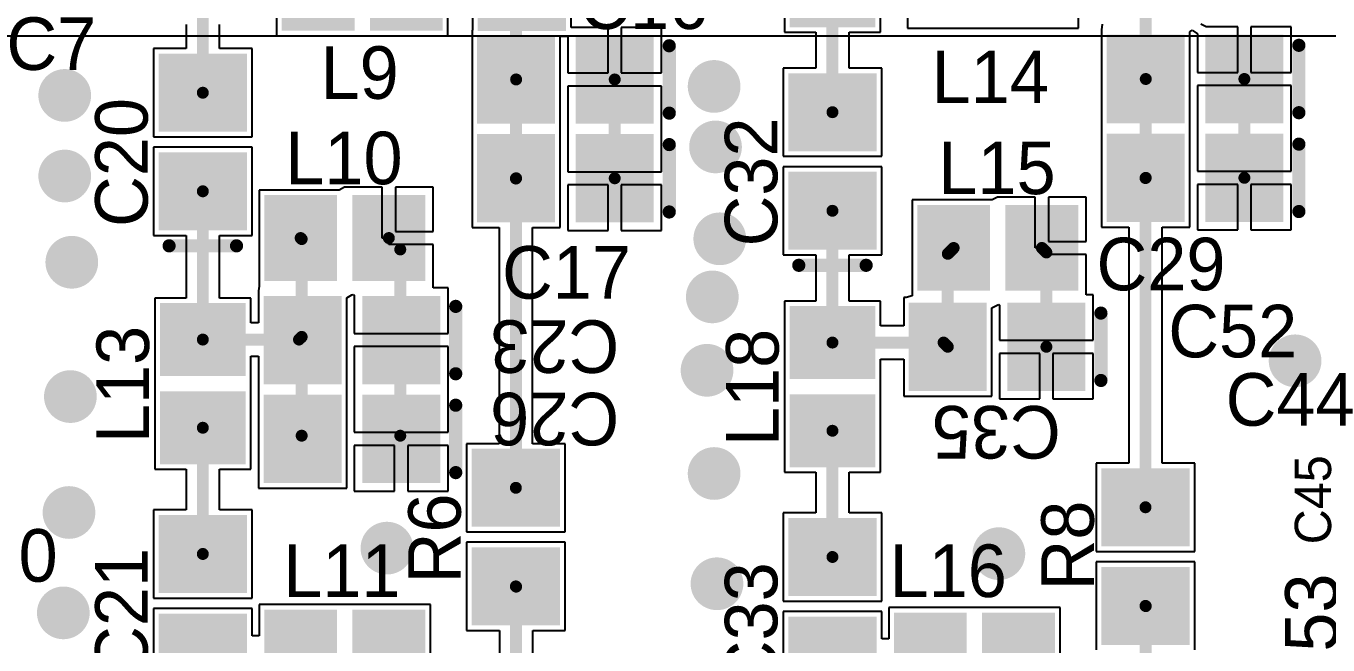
# Model space of a CAD drawing. Header units: millimetres. Extents: x 0 to 7.36, y -3.03 to 0.
# Drawn here: x 2.46 to 3.448, y -2.411 to -1.942 of the extents above; entities that cross this region are included whole.
import ezdxf

# ---------------------------------------------------------------- set-up
doc = ezdxf.new("R2010")
doc.units = ezdxf.units.MM
doc.header["$MEASUREMENT"] = 0
for name, color, linetype in [('BottomLayer', 5, 'Continuous'), ('MultiLayer', 9, 'Continuous'), ('TopLayer', 1, 'Continuous'), ('TopOverlay', 2, 'Continuous'), ('TopPaste', 8, 'Continuous'), ('TopSolder', 216, 'Continuous'), ('ViaHoleLayer', 16, 'Continuous')]:
    doc.layers.add(name, color=color, linetype=linetype)

# ---------------------------------------------------------------- blocks, each defined once
blk = doc.blocks.new('CAP_0805_21')
at = {"layer": 'TopLayer'}
for points in [[(-0.05511, -0.02953), (-0.00393, -0.02953), (-0.05511, 0.02953), (-0.00393, 0.02953)], [(0.0197, -0.02953), (0.07088, -0.02953), (0.0197, 0.02953), (0.07088, 0.02953)]]:
    blk.add_solid(points, dxfattribs=at)
at = {"layer": 'TopOverlay', "const_width": 0.01}
blk.add_lwpolyline([(-0.07088, 0.02557), (-0.07088, -0.02557)], dxfattribs=at)
at = {"layer": 'TopOverlay', "const_width": 0.005}
for points in [[(-0.07338, 0.02557, 1), (-0.06838, 0.02557, 1)], [(-0.07338, -0.02557, 1), (-0.06838, -0.02557, 1)]]:
    blk.add_lwpolyline(points, format="xyb", close=True, dxfattribs=at)
at = {"layer": 'TopPaste'}
for points in [[(-0.05511, -0.02953), (-0.00393, -0.02953), (-0.05511, 0.02953), (-0.00393, 0.02953)], [(0.0197, -0.02953), (0.07088, -0.02953), (0.0197, 0.02953), (0.07088, 0.02953)]]:
    blk.add_solid(points, dxfattribs=at)
at = {"layer": 'TopSolder'}
for points in [[(-0.05911, -0.03353), (0.00007, -0.03353), (-0.05911, 0.03353), (0.00007, 0.03353)], [(0.0157, -0.03353), (0.07488, -0.03353), (0.0157, 0.03353), (0.07488, 0.03353)]]:
    blk.add_solid(points, dxfattribs=at)
blk = doc.blocks.new('CAP_0805_29')
at = {"layer": 'TopLayer'}
for points in [[(-0.05511, -0.02953), (-0.00393, -0.02953), (-0.05511, 0.02953), (-0.00393, 0.02953)], [(0.0197, -0.02953), (0.07088, -0.02953), (0.0197, 0.02953), (0.07088, 0.02953)]]:
    blk.add_solid(points, dxfattribs=at)
at = {"layer": 'TopOverlay', "const_width": 0.01}
blk.add_lwpolyline([(-0.07088, 0.02557), (-0.07088, -0.02557)], dxfattribs=at)
at = {"layer": 'TopOverlay', "const_width": 0.005}
for points in [[(-0.07338, 0.02557, 1), (-0.06838, 0.02557, 1)], [(-0.07338, -0.02557, 1), (-0.06838, -0.02557, 1)]]:
    blk.add_lwpolyline(points, format="xyb", close=True, dxfattribs=at)
at = {"layer": 'TopPaste'}
for points in [[(-0.05511, -0.02953), (-0.00393, -0.02953), (-0.05511, 0.02953), (-0.00393, 0.02953)], [(0.0197, -0.02953), (0.07088, -0.02953), (0.0197, 0.02953), (0.07088, 0.02953)]]:
    blk.add_solid(points, dxfattribs=at)
at = {"layer": 'TopSolder'}
for points in [[(-0.05911, -0.03353), (0.00007, -0.03353), (-0.05911, 0.03353), (0.00007, 0.03353)], [(0.0157, -0.03353), (0.07488, -0.03353), (0.0157, 0.03353), (0.07488, 0.03353)]]:
    blk.add_solid(points, dxfattribs=at)
blk = doc.blocks.new('RES_0805_80')
at = {"layer": 'TopLayer'}
for points in [[(-0.06299, -0.02953), (-0.01181, -0.02953), (-0.06299, 0.02953), (-0.01181, 0.02953)], [(0.01181, -0.02953), (0.06299, -0.02953), (0.01181, 0.02953), (0.06299, 0.02953)]]:
    blk.add_solid(points, dxfattribs=at)
at = {"layer": 'TopPaste'}
for points in [[(-0.06299, -0.02953), (-0.01181, -0.02953), (-0.06299, 0.02953), (-0.01181, 0.02953)], [(0.01181, -0.02953), (0.06299, -0.02953), (0.01181, 0.02953), (0.06299, 0.02953)]]:
    blk.add_solid(points, dxfattribs=at)
at = {"layer": 'TopSolder'}
for points in [[(-0.06699, -0.03353), (-0.00781, -0.03353), (-0.06699, 0.03353), (-0.00781, 0.03353)], [(0.00781, -0.03353), (0.06699, -0.03353), (0.00781, 0.03353), (0.06699, 0.03353)]]:
    blk.add_solid(points, dxfattribs=at)
blk = doc.blocks.new('CAP_0805_88')
at = {"layer": 'TopLayer'}
for points in [[(-0.05511, -0.02953), (-0.00393, -0.02953), (-0.05511, 0.02953), (-0.00393, 0.02953)], [(0.0197, -0.02953), (0.07088, -0.02953), (0.0197, 0.02953), (0.07088, 0.02953)]]:
    blk.add_solid(points, dxfattribs=at)
at = {"layer": 'TopOverlay', "const_width": 0.01}
blk.add_lwpolyline([(-0.07088, 0.02557), (-0.07088, -0.02557)], dxfattribs=at)
at = {"layer": 'TopOverlay', "const_width": 0.005}
for points in [[(-0.07338, 0.02557, 1), (-0.06838, 0.02557, 1)], [(-0.07338, -0.02557, 1), (-0.06838, -0.02557, 1)]]:
    blk.add_lwpolyline(points, format="xyb", close=True, dxfattribs=at)
at = {"layer": 'TopPaste'}
for points in [[(-0.05511, -0.02953), (-0.00393, -0.02953), (-0.05511, 0.02953), (-0.00393, 0.02953)], [(0.0197, -0.02953), (0.07088, -0.02953), (0.0197, 0.02953), (0.07088, 0.02953)]]:
    blk.add_solid(points, dxfattribs=at)
at = {"layer": 'TopSolder'}
for points in [[(-0.05911, -0.03353), (0.00007, -0.03353), (-0.05911, 0.03353), (0.00007, 0.03353)], [(0.0157, -0.03353), (0.07488, -0.03353), (0.0157, 0.03353), (0.07488, 0.03353)]]:
    blk.add_solid(points, dxfattribs=at)
blk = doc.blocks.new('CAP_0805_90')
at = {"layer": 'TopLayer'}
for points in [[(-0.05511, -0.02953), (-0.00393, -0.02953), (-0.05511, 0.02953), (-0.00393, 0.02953)], [(0.0197, -0.02953), (0.07088, -0.02953), (0.0197, 0.02953), (0.07088, 0.02953)]]:
    blk.add_solid(points, dxfattribs=at)
at = {"layer": 'TopOverlay', "const_width": 0.01}
blk.add_lwpolyline([(-0.07088, 0.02557), (-0.07088, -0.02557)], dxfattribs=at)
at = {"layer": 'TopOverlay', "const_width": 0.005}
for points in [[(-0.07338, 0.02557, 1), (-0.06838, 0.02557, 1)], [(-0.07338, -0.02557, 1), (-0.06838, -0.02557, 1)]]:
    blk.add_lwpolyline(points, format="xyb", close=True, dxfattribs=at)
at = {"layer": 'TopPaste'}
for points in [[(-0.05511, -0.02953), (-0.00393, -0.02953), (-0.05511, 0.02953), (-0.00393, 0.02953)], [(0.0197, -0.02953), (0.07088, -0.02953), (0.0197, 0.02953), (0.07088, 0.02953)]]:
    blk.add_solid(points, dxfattribs=at)
at = {"layer": 'TopSolder'}
for points in [[(-0.05911, -0.03353), (0.00007, -0.03353), (-0.05911, 0.03353), (0.00007, 0.03353)], [(0.0157, -0.03353), (0.07488, -0.03353), (0.0157, 0.03353), (0.07488, 0.03353)]]:
    blk.add_solid(points, dxfattribs=at)
blk = doc.blocks.new('CAP_0805_92')
at = {"layer": 'TopLayer'}
for points in [[(-0.05511, -0.02953), (-0.00393, -0.02953), (-0.05511, 0.02953), (-0.00393, 0.02953)], [(0.0197, -0.02953), (0.07088, -0.02953), (0.0197, 0.02953), (0.07088, 0.02953)]]:
    blk.add_solid(points, dxfattribs=at)
at = {"layer": 'TopOverlay', "const_width": 0.01}
blk.add_lwpolyline([(-0.07088, 0.02557), (-0.07088, -0.02557)], dxfattribs=at)
at = {"layer": 'TopOverlay', "const_width": 0.005}
for points in [[(-0.07338, 0.02557, 1), (-0.06838, 0.02557, 1)], [(-0.07338, -0.02557, 1), (-0.06838, -0.02557, 1)]]:
    blk.add_lwpolyline(points, format="xyb", close=True, dxfattribs=at)
at = {"layer": 'TopPaste'}
for points in [[(-0.05511, -0.02953), (-0.00393, -0.02953), (-0.05511, 0.02953), (-0.00393, 0.02953)], [(0.0197, -0.02953), (0.07088, -0.02953), (0.0197, 0.02953), (0.07088, 0.02953)]]:
    blk.add_solid(points, dxfattribs=at)
at = {"layer": 'TopSolder'}
for points in [[(-0.05911, -0.03353), (0.00007, -0.03353), (-0.05911, 0.03353), (0.00007, 0.03353)], [(0.0157, -0.03353), (0.07488, -0.03353), (0.0157, 0.03353), (0.07488, 0.03353)]]:
    blk.add_solid(points, dxfattribs=at)
blk = doc.blocks.new('IND_0805_98')
at = {"layer": 'TopLayer'}
for points in [[(-0.05709, -0.02854), (-0.00984, -0.02854), (-0.05709, 0.02854), (-0.00984, 0.02854)], [(0.00984, -0.02854), (0.05709, -0.02854), (0.00984, 0.02854), (0.05709, 0.02854)]]:
    blk.add_solid(points, dxfattribs=at)
at = {"layer": 'TopPaste'}
for points in [[(-0.05709, -0.02854), (-0.00984, -0.02854), (-0.05709, 0.02854), (-0.00984, 0.02854)], [(0.00984, -0.02854), (0.05709, -0.02854), (0.00984, 0.02854), (0.05709, 0.02854)]]:
    blk.add_solid(points, dxfattribs=at)
at = {"layer": 'TopSolder'}
for points in [[(-0.06109, -0.03254), (-0.00584, -0.03254), (-0.06109, 0.03254), (-0.00584, 0.03254)], [(0.00584, -0.03254), (0.06109, -0.03254), (0.00584, 0.03254), (0.06109, 0.03254)]]:
    blk.add_solid(points, dxfattribs=at)
blk = doc.blocks.new('IND_0805_157')
at = {"layer": 'TopLayer'}
for points in [[(-0.05709, -0.02854), (-0.00984, -0.02854), (-0.05709, 0.02854), (-0.00984, 0.02854)], [(0.00984, -0.02854), (0.05709, -0.02854), (0.00984, 0.02854), (0.05709, 0.02854)]]:
    blk.add_solid(points, dxfattribs=at)
at = {"layer": 'TopPaste'}
for points in [[(-0.05709, -0.02854), (-0.00984, -0.02854), (-0.05709, 0.02854), (-0.00984, 0.02854)], [(0.00984, -0.02854), (0.05709, -0.02854), (0.00984, 0.02854), (0.05709, 0.02854)]]:
    blk.add_solid(points, dxfattribs=at)
at = {"layer": 'TopSolder'}
for points in [[(-0.06109, -0.03254), (-0.00584, -0.03254), (-0.06109, 0.03254), (-0.00584, 0.03254)], [(0.00584, -0.03254), (0.06109, -0.03254), (0.00584, 0.03254), (0.06109, 0.03254)]]:
    blk.add_solid(points, dxfattribs=at)
blk = doc.blocks.new('CAP_0805_161')
at = {"layer": 'TopLayer'}
for points in [[(-0.05511, -0.02953), (-0.00393, -0.02953), (-0.05511, 0.02953), (-0.00393, 0.02953)], [(0.0197, -0.02953), (0.07088, -0.02953), (0.0197, 0.02953), (0.07088, 0.02953)]]:
    blk.add_solid(points, dxfattribs=at)
at = {"layer": 'TopOverlay', "const_width": 0.01}
blk.add_lwpolyline([(-0.07088, 0.02557), (-0.07088, -0.02557)], dxfattribs=at)
at = {"layer": 'TopOverlay', "const_width": 0.005}
for points in [[(-0.07338, 0.02557, 1), (-0.06838, 0.02557, 1)], [(-0.07338, -0.02557, 1), (-0.06838, -0.02557, 1)]]:
    blk.add_lwpolyline(points, format="xyb", close=True, dxfattribs=at)
at = {"layer": 'TopPaste'}
for points in [[(-0.05511, -0.02953), (-0.00393, -0.02953), (-0.05511, 0.02953), (-0.00393, 0.02953)], [(0.0197, -0.02953), (0.07088, -0.02953), (0.0197, 0.02953), (0.07088, 0.02953)]]:
    blk.add_solid(points, dxfattribs=at)
at = {"layer": 'TopSolder'}
for points in [[(-0.05911, -0.03353), (0.00007, -0.03353), (-0.05911, 0.03353), (0.00007, 0.03353)], [(0.0157, -0.03353), (0.07488, -0.03353), (0.0157, 0.03353), (0.07488, 0.03353)]]:
    blk.add_solid(points, dxfattribs=at)
blk = doc.blocks.new('CAP_0805_162')
at = {"layer": 'TopLayer'}
for points in [[(-0.05511, -0.02953), (-0.00393, -0.02953), (-0.05511, 0.02953), (-0.00393, 0.02953)], [(0.0197, -0.02953), (0.07088, -0.02953), (0.0197, 0.02953), (0.07088, 0.02953)]]:
    blk.add_solid(points, dxfattribs=at)
at = {"layer": 'TopOverlay', "const_width": 0.01}
blk.add_lwpolyline([(-0.07088, 0.02557), (-0.07088, -0.02557)], dxfattribs=at)
at = {"layer": 'TopOverlay', "const_width": 0.005}
for points in [[(-0.07338, 0.02557, 1), (-0.06838, 0.02557, 1)], [(-0.07338, -0.02557, 1), (-0.06838, -0.02557, 1)]]:
    blk.add_lwpolyline(points, format="xyb", close=True, dxfattribs=at)
at = {"layer": 'TopPaste'}
for points in [[(-0.05511, -0.02953), (-0.00393, -0.02953), (-0.05511, 0.02953), (-0.00393, 0.02953)], [(0.0197, -0.02953), (0.07088, -0.02953), (0.0197, 0.02953), (0.07088, 0.02953)]]:
    blk.add_solid(points, dxfattribs=at)
at = {"layer": 'TopSolder'}
for points in [[(-0.05911, -0.03353), (0.00007, -0.03353), (-0.05911, 0.03353), (0.00007, 0.03353)], [(0.0157, -0.03353), (0.07488, -0.03353), (0.0157, 0.03353), (0.07488, 0.03353)]]:
    blk.add_solid(points, dxfattribs=at)
blk = doc.blocks.new('RES_0805_163')
at = {"layer": 'TopLayer'}
for points in [[(-0.06299, -0.02953), (-0.01181, -0.02953), (-0.06299, 0.02953), (-0.01181, 0.02953)], [(0.01181, -0.02953), (0.06299, -0.02953), (0.01181, 0.02953), (0.06299, 0.02953)]]:
    blk.add_solid(points, dxfattribs=at)
at = {"layer": 'TopPaste'}
for points in [[(-0.06299, -0.02953), (-0.01181, -0.02953), (-0.06299, 0.02953), (-0.01181, 0.02953)], [(0.01181, -0.02953), (0.06299, -0.02953), (0.01181, 0.02953), (0.06299, 0.02953)]]:
    blk.add_solid(points, dxfattribs=at)
at = {"layer": 'TopSolder'}
for points in [[(-0.06699, -0.03353), (-0.00781, -0.03353), (-0.06699, 0.03353), (-0.00781, 0.03353)], [(0.00781, -0.03353), (0.06699, -0.03353), (0.00781, 0.03353), (0.06699, 0.03353)]]:
    blk.add_solid(points, dxfattribs=at)
blk = doc.blocks.new('IND_0805_165')
at = {"layer": 'TopLayer'}
for points in [[(-0.05709, -0.02854), (-0.00984, -0.02854), (-0.05709, 0.02854), (-0.00984, 0.02854)], [(0.00984, -0.02854), (0.05709, -0.02854), (0.00984, 0.02854), (0.05709, 0.02854)]]:
    blk.add_solid(points, dxfattribs=at)
at = {"layer": 'TopPaste'}
for points in [[(-0.05709, -0.02854), (-0.00984, -0.02854), (-0.05709, 0.02854), (-0.00984, 0.02854)], [(0.00984, -0.02854), (0.05709, -0.02854), (0.00984, 0.02854), (0.05709, 0.02854)]]:
    blk.add_solid(points, dxfattribs=at)
at = {"layer": 'TopSolder'}
for points in [[(-0.06109, -0.03254), (-0.00584, -0.03254), (-0.06109, 0.03254), (-0.00584, 0.03254)], [(0.00584, -0.03254), (0.06109, -0.03254), (0.00584, 0.03254), (0.06109, 0.03254)]]:
    blk.add_solid(points, dxfattribs=at)
blk = doc.blocks.new('CAP_0805_174')
at = {"layer": 'TopLayer'}
for points in [[(-0.05511, -0.02953), (-0.00393, -0.02953), (-0.05511, 0.02953), (-0.00393, 0.02953)], [(0.0197, -0.02953), (0.07088, -0.02953), (0.0197, 0.02953), (0.07088, 0.02953)]]:
    blk.add_solid(points, dxfattribs=at)
at = {"layer": 'TopOverlay', "const_width": 0.01}
blk.add_lwpolyline([(-0.07088, 0.02557), (-0.07088, -0.02557)], dxfattribs=at)
at = {"layer": 'TopOverlay', "const_width": 0.005}
for points in [[(-0.07338, 0.02557, 1), (-0.06838, 0.02557, 1)], [(-0.07338, -0.02557, 1), (-0.06838, -0.02557, 1)]]:
    blk.add_lwpolyline(points, format="xyb", close=True, dxfattribs=at)
at = {"layer": 'TopPaste'}
for points in [[(-0.05511, -0.02953), (-0.00393, -0.02953), (-0.05511, 0.02953), (-0.00393, 0.02953)], [(0.0197, -0.02953), (0.07088, -0.02953), (0.0197, 0.02953), (0.07088, 0.02953)]]:
    blk.add_solid(points, dxfattribs=at)
at = {"layer": 'TopSolder'}
for points in [[(-0.05911, -0.03353), (0.00007, -0.03353), (-0.05911, 0.03353), (0.00007, 0.03353)], [(0.0157, -0.03353), (0.07488, -0.03353), (0.0157, 0.03353), (0.07488, 0.03353)]]:
    blk.add_solid(points, dxfattribs=at)
blk = doc.blocks.new('CAP_0805_177')
at = {"layer": 'TopLayer'}
for points in [[(-0.05511, -0.02953), (-0.00393, -0.02953), (-0.05511, 0.02953), (-0.00393, 0.02953)], [(0.0197, -0.02953), (0.07088, -0.02953), (0.0197, 0.02953), (0.07088, 0.02953)]]:
    blk.add_solid(points, dxfattribs=at)
at = {"layer": 'TopOverlay', "const_width": 0.01}
blk.add_lwpolyline([(-0.07088, 0.02557), (-0.07088, -0.02557)], dxfattribs=at)
at = {"layer": 'TopOverlay', "const_width": 0.005}
for points in [[(-0.07338, 0.02557, 1), (-0.06838, 0.02557, 1)], [(-0.07338, -0.02557, 1), (-0.06838, -0.02557, 1)]]:
    blk.add_lwpolyline(points, format="xyb", close=True, dxfattribs=at)
at = {"layer": 'TopPaste'}
for points in [[(-0.05511, -0.02953), (-0.00393, -0.02953), (-0.05511, 0.02953), (-0.00393, 0.02953)], [(0.0197, -0.02953), (0.07088, -0.02953), (0.0197, 0.02953), (0.07088, 0.02953)]]:
    blk.add_solid(points, dxfattribs=at)
at = {"layer": 'TopSolder'}
for points in [[(-0.05911, -0.03353), (0.00007, -0.03353), (-0.05911, 0.03353), (0.00007, 0.03353)], [(0.0157, -0.03353), (0.07488, -0.03353), (0.0157, 0.03353), (0.07488, 0.03353)]]:
    blk.add_solid(points, dxfattribs=at)
blk = doc.blocks.new('IND_0805_224')
at = {"layer": 'TopLayer'}
for points in [[(-0.05709, -0.02854), (-0.00984, -0.02854), (-0.05709, 0.02854), (-0.00984, 0.02854)], [(0.00984, -0.02854), (0.05709, -0.02854), (0.00984, 0.02854), (0.05709, 0.02854)]]:
    blk.add_solid(points, dxfattribs=at)
at = {"layer": 'TopPaste'}
for points in [[(-0.05709, -0.02854), (-0.00984, -0.02854), (-0.05709, 0.02854), (-0.00984, 0.02854)], [(0.00984, -0.02854), (0.05709, -0.02854), (0.00984, 0.02854), (0.05709, 0.02854)]]:
    blk.add_solid(points, dxfattribs=at)
at = {"layer": 'TopSolder'}
for points in [[(-0.06109, -0.03254), (-0.00584, -0.03254), (-0.06109, 0.03254), (-0.00584, 0.03254)], [(0.00584, -0.03254), (0.06109, -0.03254), (0.00584, 0.03254), (0.06109, 0.03254)]]:
    blk.add_solid(points, dxfattribs=at)
blk = doc.blocks.new('IND_0805_225')
at = {"layer": 'TopLayer'}
for points in [[(-0.05709, -0.02854), (-0.00984, -0.02854), (-0.05709, 0.02854), (-0.00984, 0.02854)], [(0.00984, -0.02854), (0.05709, -0.02854), (0.00984, 0.02854), (0.05709, 0.02854)]]:
    blk.add_solid(points, dxfattribs=at)
at = {"layer": 'TopPaste'}
for points in [[(-0.05709, -0.02854), (-0.00984, -0.02854), (-0.05709, 0.02854), (-0.00984, 0.02854)], [(0.00984, -0.02854), (0.05709, -0.02854), (0.00984, 0.02854), (0.05709, 0.02854)]]:
    blk.add_solid(points, dxfattribs=at)
at = {"layer": 'TopSolder'}
for points in [[(-0.06109, -0.03254), (-0.00584, -0.03254), (-0.06109, 0.03254), (-0.00584, 0.03254)], [(0.00584, -0.03254), (0.06109, -0.03254), (0.00584, 0.03254), (0.06109, 0.03254)]]:
    blk.add_solid(points, dxfattribs=at)
blk = doc.blocks.new('IND_0805_227')
at = {"layer": 'TopLayer'}
for points in [[(-0.05709, -0.02854), (-0.00984, -0.02854), (-0.05709, 0.02854), (-0.00984, 0.02854)], [(0.00984, -0.02854), (0.05709, -0.02854), (0.00984, 0.02854), (0.05709, 0.02854)]]:
    blk.add_solid(points, dxfattribs=at)
at = {"layer": 'TopPaste'}
for points in [[(-0.05709, -0.02854), (-0.00984, -0.02854), (-0.05709, 0.02854), (-0.00984, 0.02854)], [(0.00984, -0.02854), (0.05709, -0.02854), (0.00984, 0.02854), (0.05709, 0.02854)]]:
    blk.add_solid(points, dxfattribs=at)
at = {"layer": 'TopSolder'}
for points in [[(-0.06109, -0.03254), (-0.00584, -0.03254), (-0.06109, 0.03254), (-0.00584, 0.03254)], [(0.00584, -0.03254), (0.06109, -0.03254), (0.00584, 0.03254), (0.06109, 0.03254)]]:
    blk.add_solid(points, dxfattribs=at)
blk = doc.blocks.new('RES_0805_268')
at = {"layer": 'TopLayer'}
for points in [[(-0.06299, -0.02953), (-0.01181, -0.02953), (-0.06299, 0.02953), (-0.01181, 0.02953)], [(0.01181, -0.02953), (0.06299, -0.02953), (0.01181, 0.02953), (0.06299, 0.02953)]]:
    blk.add_solid(points, dxfattribs=at)
at = {"layer": 'TopPaste'}
for points in [[(-0.06299, -0.02953), (-0.01181, -0.02953), (-0.06299, 0.02953), (-0.01181, 0.02953)], [(0.01181, -0.02953), (0.06299, -0.02953), (0.01181, 0.02953), (0.06299, 0.02953)]]:
    blk.add_solid(points, dxfattribs=at)
at = {"layer": 'TopSolder'}
for points in [[(-0.06699, -0.03353), (-0.00781, -0.03353), (-0.06699, 0.03353), (-0.00781, 0.03353)], [(0.00781, -0.03353), (0.06699, -0.03353), (0.00781, 0.03353), (0.06699, 0.03353)]]:
    blk.add_solid(points, dxfattribs=at)
blk = doc.blocks.new('CAP_0805_269')
at = {"layer": 'TopLayer'}
for points in [[(-0.05511, -0.02953), (-0.00393, -0.02953), (-0.05511, 0.02953), (-0.00393, 0.02953)], [(0.0197, -0.02953), (0.07088, -0.02953), (0.0197, 0.02953), (0.07088, 0.02953)]]:
    blk.add_solid(points, dxfattribs=at)
at = {"layer": 'TopOverlay', "const_width": 0.01}
blk.add_lwpolyline([(-0.07088, 0.02557), (-0.07088, -0.02557)], dxfattribs=at)
at = {"layer": 'TopOverlay', "const_width": 0.005}
for points in [[(-0.07338, 0.02557, 1), (-0.06838, 0.02557, 1)], [(-0.07338, -0.02557, 1), (-0.06838, -0.02557, 1)]]:
    blk.add_lwpolyline(points, format="xyb", close=True, dxfattribs=at)
at = {"layer": 'TopPaste'}
for points in [[(-0.05511, -0.02953), (-0.00393, -0.02953), (-0.05511, 0.02953), (-0.00393, 0.02953)], [(0.0197, -0.02953), (0.07088, -0.02953), (0.0197, 0.02953), (0.07088, 0.02953)]]:
    blk.add_solid(points, dxfattribs=at)
at = {"layer": 'TopSolder'}
for points in [[(-0.05911, -0.03353), (0.00007, -0.03353), (-0.05911, 0.03353), (0.00007, 0.03353)], [(0.0157, -0.03353), (0.07488, -0.03353), (0.0157, 0.03353), (0.07488, 0.03353)]]:
    blk.add_solid(points, dxfattribs=at)
blk = doc.blocks.new('CAP_0805_270')
at = {"layer": 'TopLayer'}
for points in [[(-0.05511, -0.02953), (-0.00393, -0.02953), (-0.05511, 0.02953), (-0.00393, 0.02953)], [(0.0197, -0.02953), (0.07088, -0.02953), (0.0197, 0.02953), (0.07088, 0.02953)]]:
    blk.add_solid(points, dxfattribs=at)
at = {"layer": 'TopOverlay', "const_width": 0.01}
blk.add_lwpolyline([(-0.07088, 0.02557), (-0.07088, -0.02557)], dxfattribs=at)
at = {"layer": 'TopOverlay', "const_width": 0.005}
for points in [[(-0.07338, 0.02557, 1), (-0.06838, 0.02557, 1)], [(-0.07338, -0.02557, 1), (-0.06838, -0.02557, 1)]]:
    blk.add_lwpolyline(points, format="xyb", close=True, dxfattribs=at)
at = {"layer": 'TopPaste'}
for points in [[(-0.05511, -0.02953), (-0.00393, -0.02953), (-0.05511, 0.02953), (-0.00393, 0.02953)], [(0.0197, -0.02953), (0.07088, -0.02953), (0.0197, 0.02953), (0.07088, 0.02953)]]:
    blk.add_solid(points, dxfattribs=at)
at = {"layer": 'TopSolder'}
for points in [[(-0.05911, -0.03353), (0.00007, -0.03353), (-0.05911, 0.03353), (0.00007, 0.03353)], [(0.0157, -0.03353), (0.07488, -0.03353), (0.0157, 0.03353), (0.07488, 0.03353)]]:
    blk.add_solid(points, dxfattribs=at)
blk = doc.blocks.new('IND_0805_271')
at = {"layer": 'TopLayer'}
for points in [[(-0.05709, -0.02854), (-0.00984, -0.02854), (-0.05709, 0.02854), (-0.00984, 0.02854)], [(0.00984, -0.02854), (0.05709, -0.02854), (0.00984, 0.02854), (0.05709, 0.02854)]]:
    blk.add_solid(points, dxfattribs=at)
at = {"layer": 'TopPaste'}
for points in [[(-0.05709, -0.02854), (-0.00984, -0.02854), (-0.05709, 0.02854), (-0.00984, 0.02854)], [(0.00984, -0.02854), (0.05709, -0.02854), (0.00984, 0.02854), (0.05709, 0.02854)]]:
    blk.add_solid(points, dxfattribs=at)
at = {"layer": 'TopSolder'}
for points in [[(-0.06109, -0.03254), (-0.00584, -0.03254), (-0.06109, 0.03254), (-0.00584, 0.03254)], [(0.00584, -0.03254), (0.06109, -0.03254), (0.00584, 0.03254), (0.06109, 0.03254)]]:
    blk.add_solid(points, dxfattribs=at)
blk = doc.blocks.new('IND_0805_272')
at = {"layer": 'TopLayer'}
for points in [[(-0.05709, -0.02854), (-0.00984, -0.02854), (-0.05709, 0.02854), (-0.00984, 0.02854)], [(0.00984, -0.02854), (0.05709, -0.02854), (0.00984, 0.02854), (0.05709, 0.02854)]]:
    blk.add_solid(points, dxfattribs=at)
at = {"layer": 'TopPaste'}
for points in [[(-0.05709, -0.02854), (-0.00984, -0.02854), (-0.05709, 0.02854), (-0.00984, 0.02854)], [(0.00984, -0.02854), (0.05709, -0.02854), (0.00984, 0.02854), (0.05709, 0.02854)]]:
    blk.add_solid(points, dxfattribs=at)
at = {"layer": 'TopSolder'}
for points in [[(-0.06109, -0.03254), (-0.00584, -0.03254), (-0.06109, 0.03254), (-0.00584, 0.03254)], [(0.00584, -0.03254), (0.06109, -0.03254), (0.00584, 0.03254), (0.06109, 0.03254)]]:
    blk.add_solid(points, dxfattribs=at)

msp = doc.modelspace()

# ---------------------------------------------------------------- linework, layer by layer
at = {"layer": 'BottomLayer'}
msp.add_line((1.11364, -1.94914), (4.62336, -1.94914), dxfattribs=at)
at = {"layer": 'BottomLayer', "const_width": 0.02}
for points in [[(2.47925, -1.99436, 1), (2.49925, -1.99436, 1)], [(2.97192, -1.98753, 1), (2.99192, -1.98753, 1)], [(2.97299, -2.03343, 1), (2.99299, -2.03343, 1)], [(2.47925, -2.05551, 1), (2.49925, -2.05551, 1)], [(2.97621, -2.10316, 1), (2.99621, -2.10316, 1)], [(2.48461, -2.12095, 1), (2.50461, -2.12095, 1)], [(2.97053, -2.14723, 1), (2.99053, -2.14723, 1)], [(3.41269, -2.19574, 1), (3.43269, -2.19574, 1)], [(2.96656, -2.20293, 1), (2.98656, -2.20293, 1)], [(2.48354, -2.22287, 1), (2.50354, -2.22287, 1)], [(2.97192, -2.28124, 1), (2.99192, -2.28124, 1)], [(2.48247, -2.31084, 1), (2.50247, -2.31084, 1)], [(2.7237, -2.33788, 1), (2.7437, -2.33788, 1)], [(3.18796, -2.34206, 1), (3.20796, -2.34206, 1)], [(2.97407, -2.36492, 1), (2.99407, -2.36492, 1)], [(2.47818, -2.38701, 1), (2.49818, -2.38701, 1)]]:
    msp.add_lwpolyline(points, format="xyb", close=True, dxfattribs=at)
at = {"layer": 'MultiLayer', "const_width": 0.02}
for points in [[(2.47925, -1.99436, 1), (2.49925, -1.99436, 1)], [(2.97192, -1.98753, 1), (2.99192, -1.98753, 1)], [(2.97299, -2.03343, 1), (2.99299, -2.03343, 1)], [(2.47925, -2.05551, 1), (2.49925, -2.05551, 1)], [(2.97621, -2.10316, 1), (2.99621, -2.10316, 1)], [(2.48461, -2.12095, 1), (2.50461, -2.12095, 1)], [(2.97053, -2.14723, 1), (2.99053, -2.14723, 1)], [(3.41269, -2.19574, 1), (3.43269, -2.19574, 1)], [(2.96656, -2.20293, 1), (2.98656, -2.20293, 1)], [(2.48354, -2.22287, 1), (2.50354, -2.22287, 1)], [(2.97192, -2.28124, 1), (2.99192, -2.28124, 1)], [(2.48247, -2.31084, 1), (2.50247, -2.31084, 1)], [(2.7237, -2.33788, 1), (2.7437, -2.33788, 1)], [(3.18796, -2.34206, 1), (3.20796, -2.34206, 1)], [(2.97407, -2.36492, 1), (2.99407, -2.36492, 1)], [(2.47818, -2.38701, 1), (2.49818, -2.38701, 1)]]:
    msp.add_lwpolyline(points, format="xyb", close=True, dxfattribs=at)
at = {"layer": 'TopLayer'}
for p, q in [((2.65002, -1.87622), (2.65002, -1.94906)), ((3.12851, -1.87048), (3.12851, -1.94331)), ((2.87346, -1.9427), (2.87346, -1.88244)), ((3.03528, -1.88452), (3.03528, -1.94645)), ((3.10812, -1.94645), (3.10812, -1.88452)), ((3.25843, -1.94331), (3.25843, -1.91934)), ((2.77994, -1.94906), (2.77994, -1.92855)), ((2.79866, -1.92855), (2.79866, -1.94483)), ((2.58136, -1.94054), (2.58136, -1.95885)), ((2.60665, -1.95885), (2.60665, -1.94054)), ((2.79866, -1.94483), (2.79824, -1.94483)), ((2.79824, -1.94483), (2.79824, -2.01963)), ((2.90151, -1.9427), (2.87346, -1.9427)), ((2.90151, -1.97723), (2.90151, -1.9427)), ((2.9421, -1.9427), (2.91151, -1.9427)), ((2.91151, -1.9427), (2.91151, -1.97723)), ((2.9421, -1.97723), (2.9421, -1.9427)), ((3.12851, -1.94331), (3.19044, -1.94331)), ((3.19044, -1.94331), (3.1915, -1.94331)), ((3.1915, -1.94331), (3.19544, -1.94331)), ((3.19544, -1.94331), (3.1965, -1.94331)), ((3.1965, -1.94331), (3.25843, -1.94331)), ((3.27635, -1.94016), (3.27593, -1.94449)), ((3.27593, -1.94449), (3.27593, -1.94449)), ((3.27593, -1.94449), (3.27593, -1.94499)), ((3.27593, -1.94499), (3.27593, -2.0193)), ((3.34286, -1.94605), (3.34461, -1.94484)), ((3.34461, -1.94484), (3.34861, -1.94763)), ((3.35524, -1.94237), (3.35115, -1.94016)), ((3.3792, -1.94237), (3.35524, -1.94237)), ((3.3792, -1.97689), (3.3792, -1.94237)), ((3.41979, -1.94237), (3.3892, -1.94237)), ((3.3892, -1.94237), (3.3892, -1.97689)), ((3.41979, -1.97689), (3.41979, -1.94237)), ((2.65002, -1.94906), (2.71194, -1.94906)), ((2.71194, -1.94906), (2.71301, -1.94906)), ((2.71301, -1.94906), (2.71694, -1.94906)), ((2.71694, -1.94906), (2.71801, -1.94906)), ((2.71801, -1.94906), (2.77994, -1.94906)), ((2.86517, -2.01963), (2.86517, -1.94937)), ((2.86517, -1.94937), (2.87092, -1.94937)), ((2.87092, -1.94937), (2.87092, -1.97723)), ((3.03528, -1.94645), (3.05906, -1.94645)), ((3.05906, -1.94645), (3.05906, -1.97363)), ((3.08435, -1.97363), (3.08435, -1.94645)), ((3.08435, -1.94645), (3.10812, -1.94645)), ((3.34286, -2.0193), (3.34286, -1.94605)), ((3.34861, -1.94763), (3.34861, -1.97689)), ((2.58136, -1.95885), (2.55661, -1.95885)), ((2.55661, -1.95885), (2.55661, -2.02578)), ((2.63141, -1.95885), (2.60665, -1.95885)), ((2.63141, -2.02578), (2.63141, -1.95885)), ((3.05906, -1.97363), (3.0343, -1.97363)), ((3.0343, -1.97363), (3.0343, -2.04056)), ((3.1091, -1.97363), (3.08435, -1.97363)), ((3.1091, -2.04056), (3.1091, -1.97363)), ((2.87092, -1.97723), (2.90151, -1.97723)), ((2.91151, -1.97723), (2.9421, -1.97723)), ((3.34861, -1.97689), (3.3792, -1.97689)), ((3.3892, -1.97689), (3.41979, -1.97689)), ((2.90651, -1.98723), (2.87092, -1.98723)), ((2.87092, -1.98723), (2.87092, -2.02176)), ((2.9421, -1.98723), (2.90651, -1.98723)), ((2.9421, -2.02176), (2.9421, -1.98723)), ((3.3842, -1.98689), (3.34861, -1.98689)), ((3.34861, -1.98689), (3.34861, -2.02142)), ((3.41979, -1.98689), (3.3842, -1.98689)), ((3.41979, -2.02142), (3.41979, -1.98689)), ((2.79824, -2.01963), (2.79824, -2.01963)), ((2.79824, -2.01963), (2.79824, -2.01983)), ((2.79824, -2.01983), (2.79824, -2.01983)), ((2.79824, -2.01983), (2.79824, -2.09463)), ((2.86517, -2.01983), (2.86517, -2.01963)), ((2.86517, -2.01963), (2.86517, -2.01963)), ((2.86517, -2.09463), (2.86517, -2.01983)), ((2.86517, -2.01983), (2.86517, -2.01983)), ((2.87092, -2.02176), (2.87092, -2.05223)), ((2.9421, -2.05223), (2.9421, -2.02176)), ((3.27593, -2.0193), (3.27593, -2.0193)), ((3.27593, -2.0193), (3.27593, -2.01949)), ((3.27593, -2.01949), (3.27593, -2.01949)), ((3.27593, -2.01949), (3.27593, -2.0943)), ((3.34286, -2.01949), (3.34286, -2.0193)), ((3.34286, -2.0193), (3.34286, -2.0193)), ((3.34286, -2.0943), (3.34286, -2.01949)), ((3.34286, -2.01949), (3.34286, -2.01949)), ((3.34861, -2.02142), (3.34861, -2.05189)), ((3.41979, -2.05189), (3.41979, -2.02142)), ((2.55661, -2.02578), (2.63141, -2.02578)), ((2.63141, -2.03365), (2.55661, -2.03365)), ((2.55661, -2.03365), (2.55661, -2.10058)), ((2.63141, -2.10058), (2.63141, -2.03365)), ((3.0343, -2.04056), (3.1091, -2.04056)), ((2.87092, -2.05223), (2.90651, -2.05223)), ((2.90651, -2.05223), (2.9421, -2.05223)), ((3.1091, -2.04843), (3.0343, -2.04843)), ((3.0343, -2.04843), (3.0343, -2.11536)), ((3.1091, -2.11536), (3.1091, -2.04843)), ((3.34861, -2.05189), (3.3842, -2.05189)), ((3.3842, -2.05189), (3.41979, -2.05189)), ((2.70152, -2.06404), (2.6974, -2.06616)), ((2.73014, -2.06404), (2.70152, -2.06404)), ((2.73014, -2.10258), (2.73014, -2.06404)), ((2.76876, -2.06404), (2.74014, -2.06404)), ((2.74014, -2.06404), (2.74014, -2.09758)), ((2.76876, -2.09758), (2.76876, -2.06404)), ((2.90151, -2.06223), (2.87092, -2.06223)), ((2.87092, -2.06223), (2.87092, -2.09676)), ((2.90151, -2.09676), (2.90151, -2.06223)), ((2.9421, -2.06223), (2.91151, -2.06223)), ((2.91151, -2.06223), (2.91151, -2.09676)), ((2.9421, -2.09676), (2.9421, -2.06223)), ((3.3792, -2.06189), (3.34861, -2.06189)), ((3.34861, -2.06189), (3.34861, -2.09642)), ((3.3792, -2.09642), (3.3792, -2.06189)), ((3.41979, -2.06189), (3.3892, -2.06189)), ((3.3892, -2.06189), (3.3892, -2.09642)), ((3.41979, -2.09642), (3.41979, -2.06189)), ((2.69652, -2.06616), (2.63672, -2.06616)), ((2.63672, -2.06616), (2.63672, -2.139)), ((2.6974, -2.06616), (2.69652, -2.06616)), ((3.19194, -2.07367), (3.13214, -2.07367)), ((3.13214, -2.07367), (3.13214, -2.14651)), ((3.19283, -2.07367), (3.19194, -2.07367)), ((3.19694, -2.07155), (3.19283, -2.07367)), ((3.22557, -2.07155), (3.19694, -2.07155)), ((3.22557, -2.11009), (3.22557, -2.07155)), ((3.26419, -2.07155), (3.23557, -2.07155)), ((3.23557, -2.07155), (3.23557, -2.10509)), ((3.26419, -2.10509), (3.26419, -2.07155)), ((2.55661, -2.10058), (2.58136, -2.10058)), ((2.58136, -2.10058), (2.58136, -2.14812)), ((2.60665, -2.14812), (2.60665, -2.10058)), ((2.60665, -2.10058), (2.63141, -2.10058)), ((2.73514, -2.10258), (2.73014, -2.10258)), ((2.73514, -2.10758), (2.73514, -2.10258)), ((2.74014, -2.09758), (2.76876, -2.09758)), ((2.79824, -2.09463), (2.81886, -2.09463)), ((2.81886, -2.09463), (2.81886, -2.25865)), ((2.84415, -2.25865), (2.84415, -2.09463)), ((2.84415, -2.09463), (2.86517, -2.09463)), ((2.87092, -2.09676), (2.90151, -2.09676)), ((2.91151, -2.09676), (2.9421, -2.09676)), ((3.27593, -2.0943), (3.29656, -2.0943)), ((3.29656, -2.0943), (3.29656, -2.27343)), ((3.32185, -2.27343), (3.32185, -2.0943)), ((3.32185, -2.0943), (3.34286, -2.0943)), ((3.34861, -2.09642), (3.3792, -2.09642)), ((3.3892, -2.09642), (3.41979, -2.09642)), ((2.76876, -2.10758), (2.73514, -2.10758)), ((2.76876, -2.14047), (2.76876, -2.10758)), ((3.23057, -2.11009), (3.22557, -2.11009)), ((3.23057, -2.11509), (3.23057, -2.11009)), ((3.23557, -2.10509), (3.26419, -2.10509)), ((3.0343, -2.11536), (3.05906, -2.11536)), ((3.05906, -2.11536), (3.05906, -2.1504)), ((3.08435, -2.1504), (3.08435, -2.11536)), ((3.08435, -2.11536), (3.1091, -2.11536)), ((3.26419, -2.11509), (3.23057, -2.11509)), ((3.26419, -2.14556), (3.26419, -2.11509)), ((2.63672, -2.139), (2.63625, -2.1426)), ((2.63625, -2.1426), (2.63625, -2.1426)), ((2.63625, -2.1426), (2.63625, -2.1438)), ((2.63672, -2.139), (2.63672, -2.139)), ((2.78011, -2.14047), (2.76876, -2.14047)), ((2.78011, -2.175), (2.78011, -2.14047)), ((2.58136, -2.14812), (2.55759, -2.14812)), ((2.55759, -2.14812), (2.55759, -2.21005)), ((2.63043, -2.14812), (2.60665, -2.14812)), ((2.63043, -2.16697), (2.63043, -2.14812)), ((2.63625, -2.1438), (2.63625, -2.16697)), ((2.70318, -2.14797), (2.70699, -2.14557)), ((2.70318, -2.2174), (2.70318, -2.14797)), ((2.70699, -2.14557), (2.70818, -2.1454)), ((2.70818, -2.1454), (2.70893, -2.14594)), ((2.70893, -2.14594), (2.70893, -2.175)), ((3.05906, -2.1504), (3.03528, -2.1504)), ((3.03528, -2.1504), (3.03528, -2.21233)), ((3.10812, -2.1504), (3.08435, -2.1504)), ((3.10812, -2.16925), (3.10812, -2.1504)), ((3.12763, -2.14769), (3.12574, -2.14769)), ((3.12574, -2.14769), (3.12574, -2.16925)), ((3.13214, -2.14651), (3.12763, -2.14769)), ((3.19267, -2.15557), (3.19767, -2.15292)), ((3.19767, -2.15292), (3.19841, -2.15343)), ((3.26959, -2.14556), (3.26419, -2.14556)), ((3.26959, -2.18009), (3.26959, -2.14556)), ((3.19267, -2.22249), (3.19267, -2.15557)), ((3.19841, -2.15343), (3.19841, -2.18009)), ((2.63625, -2.16697), (2.63043, -2.16697)), ((3.12574, -2.16925), (3.10812, -2.16925)), ((2.70893, -2.175), (2.74452, -2.175)), ((2.74452, -2.175), (2.78011, -2.175)), ((3.19841, -2.18009), (3.234, -2.18009)), ((3.234, -2.18009), (3.26959, -2.18009)), ((2.63043, -2.21005), (2.63043, -2.19226)), ((2.63043, -2.19226), (2.63625, -2.19226)), ((2.63625, -2.19226), (2.63625, -2.2174)), ((2.74452, -2.185), (2.70893, -2.185)), ((2.70893, -2.185), (2.70893, -2.21953)), ((2.78011, -2.185), (2.74452, -2.185)), ((2.78011, -2.21953), (2.78011, -2.185)), ((3.229, -2.19009), (3.19841, -2.19009)), ((3.19841, -2.19009), (3.19841, -2.22462)), ((3.229, -2.22462), (3.229, -2.19009)), ((3.26959, -2.19009), (3.239, -2.19009)), ((3.239, -2.19009), (3.239, -2.22462)), ((3.26959, -2.22462), (3.26959, -2.19009)), ((3.10812, -2.21233), (3.10812, -2.19454)), ((3.10812, -2.19454), (3.12574, -2.19454)), ((3.12574, -2.19454), (3.12574, -2.22249)), ((2.55759, -2.21005), (2.55759, -2.21111)), ((2.55759, -2.21111), (2.55759, -2.21505)), ((2.63043, -2.21111), (2.63043, -2.21005)), ((2.63043, -2.21505), (2.63043, -2.21111)), ((3.03528, -2.21233), (3.03528, -2.21339)), ((3.10812, -2.21339), (3.10812, -2.21233)), ((2.55759, -2.21505), (2.55759, -2.21611)), ((2.55759, -2.21611), (2.55759, -2.27804)), ((2.63043, -2.21611), (2.63043, -2.21505)), ((2.63043, -2.27804), (2.63043, -2.21611)), ((2.63625, -2.2174), (2.63625, -2.2174)), ((2.63625, -2.2174), (2.63625, -2.2176)), ((2.63625, -2.2176), (2.63625, -2.2176)), ((2.63625, -2.2176), (2.63625, -2.2924)), ((2.70318, -2.2176), (2.70318, -2.2174)), ((2.70318, -2.2174), (2.70318, -2.2174)), ((2.70318, -2.2924), (2.70318, -2.2176)), ((2.70318, -2.2176), (2.70318, -2.2176)), ((2.70893, -2.21953), (2.70893, -2.25)), ((2.78011, -2.25), (2.78011, -2.21953)), ((3.03528, -2.21339), (3.03528, -2.21733)), ((3.03528, -2.21733), (3.03528, -2.21839)), ((3.03528, -2.21839), (3.03528, -2.28032)), ((3.10812, -2.21733), (3.10812, -2.21339)), ((3.10812, -2.21839), (3.10812, -2.21733)), ((3.10812, -2.28032), (3.10812, -2.21839)), ((3.12574, -2.22249), (3.19267, -2.22249)), ((3.19841, -2.22462), (3.229, -2.22462)), ((3.239, -2.22462), (3.26959, -2.22462)), ((2.70893, -2.25), (2.74452, -2.25)), ((2.74452, -2.25), (2.78011, -2.25)), ((2.73952, -2.26), (2.70893, -2.26)), ((2.70893, -2.26), (2.70893, -2.29453)), ((2.73952, -2.29453), (2.73952, -2.26)), ((2.78011, -2.26), (2.74952, -2.26)), ((2.74952, -2.26), (2.74952, -2.29453)), ((2.78011, -2.29453), (2.78011, -2.26)), ((2.81886, -2.25865), (2.79411, -2.25865)), ((2.79411, -2.25865), (2.79411, -2.32558)), ((2.86891, -2.25865), (2.84415, -2.25865)), ((2.86891, -2.32558), (2.86891, -2.25865)), ((2.55759, -2.27804), (2.58136, -2.27804)), ((2.58136, -2.27804), (2.58136, -2.30885)), ((2.60665, -2.30885), (2.60665, -2.27804)), ((2.60665, -2.27804), (2.63043, -2.27804)), ((3.03528, -2.28032), (3.05906, -2.28032)), ((3.05906, -2.28032), (3.05906, -2.31113)), ((3.08435, -2.31113), (3.08435, -2.28032)), ((3.08435, -2.28032), (3.10812, -2.28032)), ((3.29656, -2.27343), (3.2718, -2.27343)), ((3.2718, -2.27343), (3.2718, -2.34036)), ((3.3466, -2.27343), (3.32185, -2.27343)), ((3.3466, -2.34036), (3.3466, -2.27343)), ((2.63625, -2.2924), (2.70318, -2.2924)), ((2.70893, -2.29453), (2.73952, -2.29453)), ((2.74952, -2.29453), (2.78011, -2.29453)), ((2.58136, -2.30885), (2.55661, -2.30885)), ((2.55661, -2.30885), (2.55661, -2.37578)), ((2.63141, -2.30885), (2.60665, -2.30885)), ((2.63141, -2.37578), (2.63141, -2.30885)), ((3.05906, -2.31113), (3.0343, -2.31113)), ((3.0343, -2.31113), (3.0343, -2.37806)), ((3.1091, -2.31113), (3.08435, -2.31113)), ((3.1091, -2.37806), (3.1091, -2.31113)), ((2.79411, -2.32558), (2.86891, -2.32558)), ((2.86891, -2.33345), (2.79411, -2.33345)), ((2.79411, -2.33345), (2.79411, -2.40038)), ((2.86891, -2.40038), (2.86891, -2.33345)), ((3.2718, -2.34036), (3.3466, -2.34036)), ((3.3466, -2.34823), (3.2718, -2.34823)), ((3.2718, -2.34823), (3.2718, -2.41516)), ((3.3466, -2.41516), (3.3466, -2.34823)), ((2.55661, -2.37578), (2.63141, -2.37578)), ((3.0343, -2.37806), (3.1091, -2.37806)), ((2.63141, -2.38365), (2.55661, -2.38365)), ((2.55661, -2.38365), (2.55661, -2.45058)), ((2.63141, -2.40447), (2.63141, -2.38365)), ((2.69865, -2.3807), (2.63672, -2.3807)), ((2.63672, -2.3807), (2.63672, -2.40447)), ((2.69971, -2.3807), (2.69865, -2.3807)), ((2.70365, -2.3807), (2.69971, -2.3807)), ((2.70471, -2.3807), (2.70365, -2.3807)), ((2.76664, -2.3807), (2.70471, -2.3807)), ((2.76664, -2.45353), (2.76664, -2.3807)), ((3.1091, -2.38593), (3.0343, -2.38593)), ((3.0343, -2.38593), (3.0343, -2.45286)), ((3.1091, -2.40675), (3.1091, -2.38593)), ((3.17634, -2.38298), (3.11441, -2.38298)), ((3.11441, -2.38298), (3.11441, -2.40675)), ((3.1774, -2.38298), (3.17634, -2.38298)), ((3.18134, -2.38298), (3.1774, -2.38298)), ((3.1824, -2.38298), (3.18134, -2.38298)), ((3.24433, -2.38298), (3.1824, -2.38298)), ((3.24433, -2.45581), (3.24433, -2.38298)), ((2.63672, -2.40447), (2.63141, -2.40447)), ((2.79411, -2.40038), (2.81906, -2.40038)), ((2.81906, -2.40038), (2.81906, -2.45471)), ((2.84435, -2.45471), (2.84435, -2.40038)), ((2.84435, -2.40038), (2.86891, -2.40038)), ((3.11441, -2.40675), (3.1091, -2.40675))]:
    msp.add_line(p, q, dxfattribs=at)
at = {"layer": 'TopLayer', "const_width": 0.00906}
for points in [[(2.59401, -1.99231), (2.59401, -1.90904)], [(2.8317, -1.98223), (2.8317, -1.92025)], [(3.0717, -2.00709), (3.0717, -1.91496)], [(3.3094, -1.98189), (3.3094, -1.91105)], [(2.8317, -2.05723), (2.8317, -1.98223)], [(2.90651, -2.05723), (2.90651, -1.98223)], [(3.3094, -2.05689), (3.3094, -1.98189)], [(3.3842, -2.05689), (3.3842, -1.98189)], [(2.83151, -2.05743), (2.8317, -2.05723)], [(2.83151, -2.29211), (2.83151, -2.05743)], [(3.3092, -2.05709), (3.3094, -2.05689)], [(3.3092, -2.30689), (3.3092, -2.05709)], [(2.59401, -2.17961), (2.59401, -2.06711)], [(3.0717, -2.18189), (3.0717, -2.08189)], [(2.66821, -2.10258), (2.66901, -2.10337)], [(2.66901, -2.17758), (2.66901, -2.10337)], [(2.73514, -2.10258), (2.74381, -2.11125)], [(2.74381, -2.25258), (2.74381, -2.11125)], [(3.1592, -2.11453), (3.16364, -2.11009)], [(3.1592, -2.18509), (3.1592, -2.11453)], [(3.23057, -2.11009), (3.234, -2.11353)], [(3.234, -2.18509), (3.234, -2.11353)], [(2.59401, -2.17961), (2.66697, -2.17961)], [(2.66697, -2.17961), (2.66901, -2.17758)], [(2.66901, -2.25258), (2.66901, -2.17758)], [(3.0717, -2.18189), (3.156, -2.18189)], [(3.156, -2.18189), (3.1592, -2.18509)], [(2.59401, -2.34231), (2.59401, -2.24654)], [(3.0717, -2.34459), (3.0717, -2.24882)], [(2.83151, -2.36692), (2.8317, -2.36711)], [(2.8317, -2.49211), (2.8317, -2.36711)], [(3.3092, -2.3817), (3.3094, -2.38189)], [(3.3094, -2.49439), (3.3094, -2.38189)]]:
    msp.add_lwpolyline(points, dxfattribs=at)
at = {"layer": 'TopLayer'}
for points, const_width in [([(2.47925, -1.99436, 1), (2.49925, -1.99436, 1)], 0.02), ([(2.97192, -1.98753, 1), (2.99192, -1.98753, 1)], 0.02), ([(2.82944, -1.98223, 1), (2.83397, -1.98223, 1)], 0.00453), ([(2.82944, -1.98223, 1), (2.83397, -1.98223, 1)], 0.00453), ([(2.90424, -1.98223, 1), (2.90877, -1.98223, 1)], 0.00453), ([(3.30713, -1.98189, 1), (3.31166, -1.98189, 1)], 0.00453), ([(3.30713, -1.98189, 1), (3.31166, -1.98189, 1)], 0.00453), ([(3.38194, -1.98189, 1), (3.38646, -1.98189, 1)], 0.00453), ([(2.59174, -1.99231, 1), (2.59627, -1.99231, 1)], 0.00453), ([(3.06944, -2.00709, 1), (3.07396, -2.00709, 1)], 0.00453), ([(2.97299, -2.03343, 1), (2.99299, -2.03343, 1)], 0.02), ([(2.47925, -2.05551, 1), (2.49925, -2.05551, 1)], 0.02), ([(2.82924, -2.05743, 1), (2.83377, -2.05743, 1)], 0.00453), ([(2.82924, -2.05743, 1), (2.83377, -2.05743, 1)], 0.00453), ([(2.82944, -2.05723, 1), (2.83397, -2.05723, 1)], 0.00453), ([(2.82944, -2.05723, 1), (2.83397, -2.05723, 1)], 0.00453), ([(2.90424, -2.05723, 1), (2.90877, -2.05723, 1)], 0.00453), ([(3.30694, -2.05709, 1), (3.31146, -2.05709, 1)], 0.00453), ([(3.30694, -2.05709, 1), (3.31146, -2.05709, 1)], 0.00453), ([(3.30713, -2.05689, 1), (3.31166, -2.05689, 1)], 0.00453), ([(3.30713, -2.05689, 1), (3.31166, -2.05689, 1)], 0.00453), ([(3.38194, -2.05689, 1), (3.38646, -2.05689, 1)], 0.00453), ([(2.59174, -2.06711, 1), (2.59627, -2.06711, 1)], 0.00453), ([(2.97621, -2.10316, 1), (2.99621, -2.10316, 1)], 0.02), ([(3.06944, -2.08189, 1), (3.07396, -2.08189, 1)], 0.00453), ([(2.48461, -2.12095, 1), (2.50461, -2.12095, 1)], 0.02), ([(2.66595, -2.10258, 1), (2.67048, -2.10258, 1)], 0.00453), ([(2.66674, -2.10337, 1), (2.67127, -2.10337, 1)], 0.00453), ([(2.66674, -2.10337, 1), (2.67127, -2.10337, 1)], 0.00453), ([(2.73288, -2.10258, 1), (2.73741, -2.10258, 1)], 0.00453), ([(2.74155, -2.11125, 1), (2.74607, -2.11125, 1)], 0.00453), ([(2.74155, -2.11125, 1), (2.74607, -2.11125, 1)], 0.00453), ([(3.15694, -2.11453, 1), (3.16146, -2.11453, 1)], 0.00453), ([(3.15694, -2.11453, 1), (3.16146, -2.11453, 1)], 0.00453), ([(3.16137, -2.11009, 1), (3.1659, -2.11009, 1)], 0.00453), ([(3.2283, -2.11009, 1), (3.23283, -2.11009, 1)], 0.00453), ([(3.23174, -2.11353, 1), (3.23627, -2.11353, 1)], 0.00453), ([(3.23174, -2.11353, 1), (3.23627, -2.11353, 1)], 0.00453), ([(2.97053, -2.14723, 1), (2.99053, -2.14723, 1)], 0.02), ([(2.59174, -2.17961, 1), (2.59627, -2.17961, 1)], 0.00453), ([(2.59174, -2.17961, 1), (2.59627, -2.17961, 1)], 0.00453), ([(2.66471, -2.17961, 1), (2.66924, -2.17961, 1)], 0.00453), ([(2.66471, -2.17961, 1), (2.66924, -2.17961, 1)], 0.00453), ([(2.66674, -2.17758, 1), (2.67127, -2.17758, 1)], 0.00453), ([(2.66674, -2.17758, 1), (2.67127, -2.17758, 1)], 0.00453), ([(2.66674, -2.17758, 1), (2.67127, -2.17758, 1)], 0.00453), ([(3.06944, -2.18189, 1), (3.07396, -2.18189, 1)], 0.00453), ([(3.06944, -2.18189, 1), (3.07396, -2.18189, 1)], 0.00453), ([(3.15374, -2.18189, 1), (3.15827, -2.18189, 1)], 0.00453), ([(3.15374, -2.18189, 1), (3.15827, -2.18189, 1)], 0.00453), ([(3.15694, -2.18509, 1), (3.16146, -2.18509, 1)], 0.00453), ([(3.15694, -2.18509, 1), (3.16146, -2.18509, 1)], 0.00453), ([(3.23174, -2.18509, 1), (3.23627, -2.18509, 1)], 0.00453), ([(3.41269, -2.19574, 1), (3.43269, -2.19574, 1)], 0.02), ([(2.96656, -2.20293, 1), (2.98656, -2.20293, 1)], 0.02), ([(2.48354, -2.22287, 1), (2.50354, -2.22287, 1)], 0.02), ([(2.59174, -2.24654, 1), (2.59627, -2.24654, 1)], 0.00453), ([(2.66674, -2.25258, 1), (2.67127, -2.25258, 1)], 0.00453), ([(2.74155, -2.25258, 1), (2.74607, -2.25258, 1)], 0.00453), ([(3.06944, -2.24882, 1), (3.07396, -2.24882, 1)], 0.00453), ([(2.97192, -2.28124, 1), (2.99192, -2.28124, 1)], 0.02), ([(2.48247, -2.31084, 1), (2.50247, -2.31084, 1)], 0.02), ([(2.82924, -2.29211, 1), (2.83377, -2.29211, 1)], 0.00453), ([(3.30694, -2.30689, 1), (3.31146, -2.30689, 1)], 0.00453), ([(2.7237, -2.33788, 1), (2.7437, -2.33788, 1)], 0.02), ([(3.18796, -2.34206, 1), (3.20796, -2.34206, 1)], 0.02), ([(2.59174, -2.34231, 1), (2.59627, -2.34231, 1)], 0.00453), ([(3.06944, -2.34459, 1), (3.07396, -2.34459, 1)], 0.00453), ([(2.97407, -2.36492, 1), (2.99407, -2.36492, 1)], 0.02), ([(2.47818, -2.38701, 1), (2.49818, -2.38701, 1)], 0.02), ([(2.82924, -2.36692, 1), (2.83377, -2.36692, 1)], 0.00453), ([(2.82944, -2.36711, 1), (2.83397, -2.36711, 1)], 0.00453), ([(2.82944, -2.36711, 1), (2.83397, -2.36711, 1)], 0.00453), ([(3.30694, -2.3817, 1), (3.31146, -2.3817, 1)], 0.00453), ([(3.30713, -2.38189, 1), (3.31166, -2.38189, 1)], 0.00453), ([(3.30713, -2.38189, 1), (3.31166, -2.38189, 1)], 0.00453)]:
    msp.add_lwpolyline(points, format="xyb", close=True, dxfattribs=dict(at, const_width=const_width))
at = {"layer": 'ViaHoleLayer', "const_width": 0.00956}
for points in [[(2.48447, -1.99436, 1), (2.49403, -1.99436, 1)], [(2.97714, -1.98753, 1), (2.9867, -1.98753, 1)], [(2.97821, -2.03343, 1), (2.98777, -2.03343, 1)], [(2.48447, -2.05551, 1), (2.49403, -2.05551, 1)], [(2.98143, -2.10316, 1), (2.99099, -2.10316, 1)], [(2.48983, -2.12095, 1), (2.49939, -2.12095, 1)], [(2.97575, -2.14723, 1), (2.98531, -2.14723, 1)], [(3.41791, -2.19574, 1), (3.42747, -2.19574, 1)], [(2.97177, -2.20293, 1), (2.98134, -2.20293, 1)], [(2.48876, -2.22287, 1), (2.49832, -2.22287, 1)], [(2.97714, -2.28124, 1), (2.9867, -2.28124, 1)], [(2.48769, -2.31084, 1), (2.49725, -2.31084, 1)], [(2.72892, -2.33788, 1), (2.73849, -2.33788, 1)], [(3.19318, -2.34206, 1), (3.20274, -2.34206, 1)], [(2.97929, -2.36492, 1), (2.98885, -2.36492, 1)], [(2.4834, -2.38701, 1), (2.49296, -2.38701, 1)]]:
    msp.add_lwpolyline(points, format="xyb", close=True, dxfattribs=at)

# ---------------------------------------------------------------- block references
for name, p, rotation in [('RES_0805_80', (2.83606, -1.8785), 270), ('IND_0805_225', (3.0717, -1.88149), 270), ('IND_0805_227', (2.71498, -1.91264), 180), ('CAP_0805_92', (2.87699, -1.98223), 180), ('CAP_0805_90', (3.35468, -1.98189), 180), ('CAP_0805_174', (2.59401, -2.0376), 90), ('CAP_0805_269', (3.0717, -2.05238), 90), ('CAP_0805_162', (2.87699, -2.05723), 180), ('CAP_0805_161', (3.35468, -2.05689), 180), ('IND_0805_271', (2.70168, -2.10258), 180), ('IND_0805_157', (3.1971, -2.11009), 180), ('IND_0805_98', (2.59401, -2.21308), 270), ('CAP_0805_29', (2.715, -2.18), 180), ('CAP_0805_88', (3.20449, -2.18509), 180), ('IND_0805_224', (3.0717, -2.21536), 270), ('CAP_0805_21', (2.715, -2.255), 180), ('RES_0805_163', (2.83151, -2.32952), 270), ('RES_0805_268', (3.3092, -2.3443), 270), ('CAP_0805_177', (2.59401, -2.3876), 90), ('CAP_0805_270', (3.0717, -2.38988), 90), ('IND_0805_272', (2.70168, -2.41711), 180), ('IND_0805_165', (3.17937, -2.41939), 180)]:
    msp.add_blockref(name, p, dxfattribs=dict(rotation=rotation))

# ---------------------------------------------------------------- texts
at = {"layer": 'TopOverlay'}
for s, p in [('C16', (2.87953, -1.94394)), ('C7', (2.445, -1.975)), ('L9', (2.6833, -1.99695)), ('L14', (3.14691, -2.00022)), ('L10', (2.65657, -2.06177)), ('L15', (3.152, -2.06928)), ('C29', (3.27202, -2.14223)), ('C17', (2.821, -2.14857)), ('C52', (3.32645, -2.19312)), ('C44', (3.37, -2.245)), ('C10', (2.38601, -2.36337)), ('L11', (2.655, -2.375)), ('L16', (3.115, -2.375))]:
    msp.add_text(s, height=0.039894, dxfattribs=at).set_placement(p)
for s, height, rotation, p in [('C20', 0.039894, 90, (2.55222, -2.09418)), ('C32', 0.039894, 90, (3.02991, -2.10896)), ('L13', 0.039894, 90, (2.5532, -2.25819)), ('C23', 0.039894, 180, (2.91, -2.165)), ('L18', 0.039894, 90, (3.03089, -2.26044)), ('C26', 0.039894, 180, (2.91, -2.22)), ('C35', 0.039894, 180, (3.245, -2.23)), ('C45', 0.027559, 90, (3.45, -2.335)), ('R6', 0.039894, 90, (2.78972, -2.3646)), ('R8', 0.039894, 90, (3.27, -2.37)), ('C21', 0.039894, 90, (2.55222, -2.43558)), ('C33', 0.039894, 90, (3.02991, -2.44646)), ('C53', 0.039894, 90, (3.455, -2.455))]:
    msp.add_text(s, height=height, rotation=rotation, dxfattribs=at).set_placement(p)

doc.saveas('drawing.dxf')
